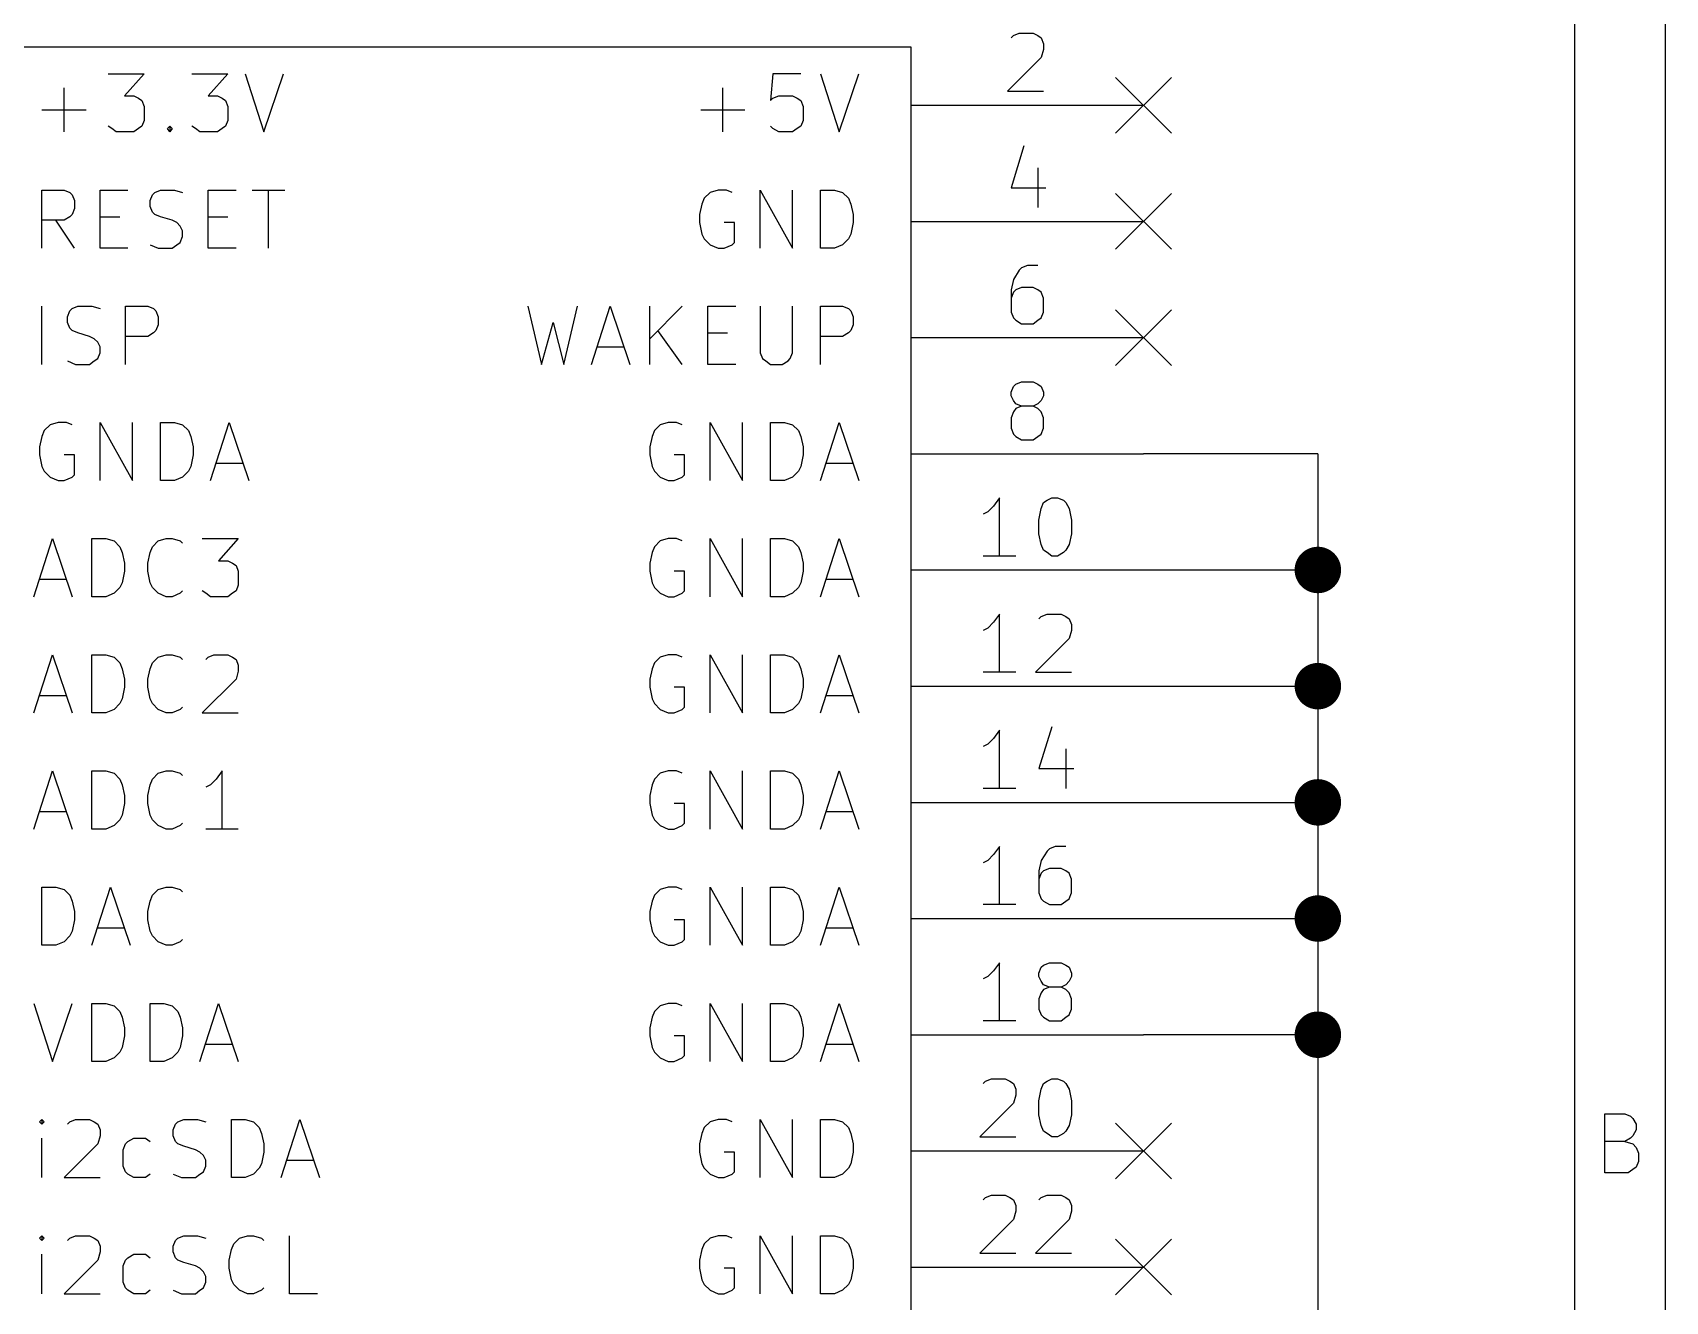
# Model space of a CAD drawing. Extents: x 10 to 287, y -200 to -10.
# Drawn here: x 251.31 to 287, y -88.38 to -60.64 of the extents above; entities that cross this region are included whole.
import ezdxf

# ---------------------------------------------------------------- set-up
doc = ezdxf.new("R2010")
doc.units = 0
doc.header["$MEASUREMENT"] = 0

msp = doc.modelspace()

# ---------------------------------------------------------------- linework, layer by layer
at = {"layer": 'Blue 2'}
for p, q in [((274.98, -61.6204), (276.2, -62.8396)), ((276.2, -61.6204), (274.98, -62.8396)), ((274.98, -64.1604), (276.2, -65.3796)), ((276.2, -64.1604), (274.98, -65.3796)), ((274.98, -66.7004), (276.2, -67.9196)), ((276.2, -66.7004), (274.98, -67.9196)), ((274.98, -84.4804), (276.2, -85.6996)), ((276.2, -84.4804), (274.98, -85.6996)), ((274.98, -87.0204), (276.2, -88.2396)), ((276.2, -87.0204), (274.98, -88.2396))]:
    msp.add_line(p, q, dxfattribs=at)
at = {"layer": 'Cyan 2'}
for p, q in [((252.959, -61.5442), (253.746, -61.5442)), ((253.746, -61.5442), (253.314, -62.0268)), ((254.787, -61.5442), (255.575, -61.5442)), ((255.575, -61.5442), (255.143, -62.0268)), ((255.956, -61.5442), (256.362, -62.8142)), ((256.362, -62.8142), (256.794, -61.5442)), ((267.487, -61.5442), (267.437, -62.1284)), ((268.097, -61.5442), (267.487, -61.5442)), ((268.529, -61.5442), (268.935, -62.8142)), ((268.935, -62.8142), (269.367, -61.5442)), ((251.993, -62.8142), (251.993, -61.849)), ((253.314, -62.0268), (253.517, -62.0268)), ((253.517, -62.0268), (253.619, -62.0776)), ((253.619, -62.0776), (253.695, -62.1284)), ((255.143, -62.0268), (255.346, -62.0268)), ((255.346, -62.0268), (255.448, -62.0776)), ((255.448, -62.0776), (255.524, -62.1284)), ((266.395, -62.8142), (266.395, -61.849)), ((267.437, -62.1284), (267.487, -62.0776)), ((267.487, -62.0776), (267.614, -62.0268)), ((267.614, -62.0268), (267.919, -62.0268)), ((267.919, -62.0268), (268.021, -62.0776)), ((268.021, -62.0776), (268.097, -62.1284)), ((251.511, -62.3316), (252.476, -62.3316)), ((253.695, -62.1284), (253.746, -62.2554)), ((253.746, -62.2554), (253.746, -62.5602)), ((255.524, -62.1284), (255.575, -62.2554)), ((255.575, -62.2554), (255.575, -62.5602)), ((265.913, -62.3316), (266.878, -62.3316)), ((268.097, -62.1284), (268.148, -62.2554)), ((268.148, -62.2554), (268.148, -62.5602)), ((253.035, -62.738), (252.959, -62.6872)), ((253.136, -62.8142), (253.035, -62.738)), ((253.619, -62.738), (253.517, -62.8142)), ((253.695, -62.6872), (253.619, -62.738)), ((253.746, -62.5602), (253.695, -62.6872)), ((254.254, -62.738), (254.305, -62.6872)), ((254.305, -62.8142), (254.254, -62.738)), ((254.305, -62.6872), (254.356, -62.738)), ((254.305, -62.6872), (254.305, -62.8142)), ((254.356, -62.738), (254.305, -62.8142)), ((254.864, -62.738), (254.787, -62.6872)), ((254.965, -62.8142), (254.864, -62.738)), ((255.448, -62.738), (255.346, -62.8142)), ((255.524, -62.6872), (255.448, -62.738)), ((255.575, -62.5602), (255.524, -62.6872)), ((267.487, -62.738), (267.437, -62.6872)), ((267.614, -62.8142), (267.487, -62.738)), ((268.021, -62.738), (267.919, -62.8142)), ((268.097, -62.6872), (268.021, -62.738)), ((268.148, -62.5602), (268.097, -62.6872)), ((253.517, -62.8142), (253.136, -62.8142)), ((255.346, -62.8142), (254.965, -62.8142)), ((267.919, -62.8142), (267.614, -62.8142)), ((251.511, -65.3542), (251.511, -64.0842)), ((251.511, -64.0842), (251.993, -64.0842)), ((251.993, -64.0842), (252.12, -64.135)), ((252.12, -64.135), (252.171, -64.1858)), ((252.171, -64.1858), (252.222, -64.3128)), ((252.781, -65.3542), (252.781, -64.0842)), ((252.781, -64.0842), (253.39, -64.0842)), ((253.873, -64.3128), (253.924, -64.1858)), ((253.924, -64.1858), (253.975, -64.135)), ((253.975, -64.135), (254.102, -64.0842)), ((254.102, -64.0842), (254.406, -64.0842)), ((254.406, -64.0842), (254.584, -64.135)), ((255.143, -65.3542), (255.143, -64.0842)), ((255.143, -64.0842), (255.753, -64.0842)), ((256.108, -64.0842), (256.819, -64.0842)), ((256.464, -65.3542), (256.464, -64.0842)), ((266.116, -64.135), (265.989, -64.262)), ((266.294, -64.0842), (266.116, -64.135)), ((266.471, -64.0842), (266.294, -64.0842)), ((266.598, -64.135), (266.471, -64.0842)), ((267.208, -65.3542), (267.208, -64.0842)), ((267.208, -64.0842), (267.919, -65.3542)), ((267.919, -65.3542), (267.919, -64.0842)), ((268.529, -65.3542), (268.529, -64.0842)), ((268.529, -64.0842), (268.834, -64.0842)), ((268.834, -64.0842), (269.011, -64.135)), ((269.011, -64.135), (269.138, -64.262)), ((252.222, -64.4906), (252.171, -64.6176)), ((252.222, -64.3128), (252.222, -64.4906)), ((253.873, -64.4398), (253.873, -64.3128)), ((253.924, -64.5668), (253.873, -64.4398)), ((253.975, -64.6176), (253.924, -64.5668)), ((265.938, -64.389), (265.887, -64.6176)), ((265.989, -64.262), (265.938, -64.389)), ((269.138, -64.262), (269.189, -64.389)), ((269.189, -64.389), (269.24, -64.6176)), ((251.993, -64.7446), (251.511, -64.7446)), ((252.222, -65.3542), (251.816, -64.7446)), ((252.12, -64.6684), (251.993, -64.7446)), ((252.171, -64.6176), (252.12, -64.6684)), ((252.781, -64.6684), (253.213, -64.6684)), ((254.102, -64.6684), (253.975, -64.6176)), ((254.356, -64.7446), (254.102, -64.6684)), ((254.457, -64.7954), (254.356, -64.7446)), ((254.533, -64.8716), (254.457, -64.7954)), ((254.584, -64.9732), (254.533, -64.8716)), ((255.143, -64.6684), (255.575, -64.6684)), ((265.887, -64.6176), (265.887, -64.7954)), ((265.887, -64.7954), (265.938, -65.0494)), ((266.649, -64.7954), (266.421, -64.7954)), ((266.649, -65.2272), (266.649, -64.7954)), ((269.24, -64.7954), (269.189, -65.0494)), ((269.24, -64.6176), (269.24, -64.7954)), ((253.873, -65.278), (254.051, -65.3542)), ((254.356, -65.3542), (254.457, -65.278)), ((254.457, -65.278), (254.533, -65.2272)), ((254.533, -65.2272), (254.584, -65.1002)), ((254.584, -65.1002), (254.584, -64.9732)), ((265.938, -65.0494), (265.989, -65.151)), ((265.989, -65.151), (266.116, -65.278)), ((266.116, -65.278), (266.294, -65.3542)), ((266.421, -65.3542), (266.598, -65.278)), ((266.598, -65.278), (266.649, -65.2272)), ((269.011, -65.278), (268.834, -65.3542)), ((269.138, -65.151), (269.011, -65.278)), ((269.189, -65.0494), (269.138, -65.151)), ((253.39, -65.3542), (252.781, -65.3542)), ((254.051, -65.3542), (254.356, -65.3542)), ((255.753, -65.3542), (255.143, -65.3542)), ((266.294, -65.3542), (266.421, -65.3542)), ((268.834, -65.3542), (268.529, -65.3542)), ((251.511, -67.8942), (251.511, -66.6242)), ((252.07, -66.8528), (252.12, -66.7258)), ((252.12, -66.7258), (252.171, -66.675)), ((252.171, -66.675), (252.298, -66.6242)), ((252.298, -66.6242), (252.603, -66.6242)), ((252.603, -66.6242), (252.781, -66.675)), ((253.34, -67.8942), (253.34, -66.6242)), ((253.34, -66.6242), (253.822, -66.6242)), ((253.822, -66.6242), (253.949, -66.675)), ((253.949, -66.675), (254, -66.7258)), ((254, -66.7258), (254.051, -66.8528)), ((262.128, -66.6242), (262.433, -67.8942)), ((262.915, -67.8942), (263.22, -66.6242)), ((263.525, -67.8942), (263.931, -66.6242)), ((263.931, -66.6242), (264.363, -67.8942)), ((264.795, -67.8942), (264.795, -66.6242)), ((265.506, -66.6242), (264.795, -67.3354)), ((266.065, -67.8942), (266.065, -66.6242)), ((266.065, -66.6242), (266.675, -66.6242)), ((267.208, -66.6242), (267.208, -67.6402)), ((267.919, -67.6402), (267.919, -66.6242)), ((268.529, -67.8942), (268.529, -66.6242)), ((268.529, -66.6242), (269.011, -66.6242)), ((269.011, -66.6242), (269.138, -66.675)), ((269.138, -66.675), (269.189, -66.7258)), ((269.189, -66.7258), (269.24, -66.8528)), ((252.07, -66.9798), (252.07, -66.8528)), ((252.12, -67.1068), (252.07, -66.9798)), ((254.051, -67.0306), (254, -67.1576)), ((254.051, -66.8528), (254.051, -67.0306)), ((262.433, -67.8942), (262.687, -66.9798)), ((262.687, -66.9798), (262.915, -67.8942)), ((269.24, -67.0306), (269.189, -67.1576)), ((269.24, -66.8528), (269.24, -67.0306)), ((252.171, -67.1576), (252.12, -67.1068)), ((252.298, -67.2084), (252.171, -67.1576)), ((252.552, -67.2846), (252.298, -67.2084)), ((252.654, -67.3354), (252.552, -67.2846)), ((252.73, -67.4116), (252.654, -67.3354)), ((252.781, -67.5132), (252.73, -67.4116)), ((253.822, -67.2846), (253.34, -67.2846)), ((253.949, -67.2084), (253.822, -67.2846)), ((254, -67.1576), (253.949, -67.2084)), ((265.506, -67.8942), (264.973, -67.1576)), ((266.065, -67.2084), (266.497, -67.2084)), ((269.011, -67.2846), (268.529, -67.2846)), ((269.138, -67.2084), (269.011, -67.2846)), ((269.189, -67.1576), (269.138, -67.2084)), ((252.654, -67.818), (252.73, -67.7672)), ((252.73, -67.7672), (252.781, -67.6402)), ((252.781, -67.6402), (252.781, -67.5132)), ((263.652, -67.5132), (264.236, -67.5132)), ((267.208, -67.6402), (267.259, -67.7672)), ((267.259, -67.7672), (267.335, -67.818)), ((267.818, -67.818), (267.868, -67.7672)), ((267.868, -67.7672), (267.919, -67.6402)), ((252.07, -67.818), (252.247, -67.8942)), ((252.247, -67.8942), (252.552, -67.8942)), ((252.552, -67.8942), (252.654, -67.818)), ((266.675, -67.8942), (266.065, -67.8942)), ((267.335, -67.818), (267.437, -67.8942)), ((267.437, -67.8942), (267.691, -67.8942)), ((267.691, -67.8942), (267.818, -67.818)), ((251.689, -69.215), (251.562, -69.342)), ((251.866, -69.1642), (251.689, -69.215)), ((252.044, -69.1642), (251.866, -69.1642)), ((252.171, -69.215), (252.044, -69.1642)), ((252.781, -70.4342), (252.781, -69.1642)), ((252.781, -69.1642), (253.492, -70.4342)), ((253.492, -70.4342), (253.492, -69.1642)), ((254.102, -70.4342), (254.102, -69.1642)), ((254.102, -69.1642), (254.406, -69.1642)), ((254.406, -69.1642), (254.584, -69.215)), ((254.584, -69.215), (254.711, -69.342)), ((255.194, -70.4342), (255.6, -69.1642)), ((255.6, -69.1642), (256.032, -70.4342)), ((265.024, -69.215), (264.897, -69.342)), ((265.201, -69.1642), (265.024, -69.215)), ((265.379, -69.1642), (265.201, -69.1642)), ((265.506, -69.215), (265.379, -69.1642)), ((266.116, -70.4342), (266.116, -69.1642)), ((266.116, -69.1642), (266.827, -70.4342)), ((266.827, -70.4342), (266.827, -69.1642)), ((267.437, -70.4342), (267.437, -69.1642)), ((267.437, -69.1642), (267.741, -69.1642)), ((267.741, -69.1642), (267.919, -69.215)), ((267.919, -69.215), (268.046, -69.342)), ((268.529, -70.4342), (268.935, -69.1642)), ((268.935, -69.1642), (269.367, -70.4342)), ((251.511, -69.469), (251.46, -69.6976)), ((251.562, -69.342), (251.511, -69.469)), ((254.711, -69.342), (254.762, -69.469)), ((254.762, -69.469), (254.813, -69.6976)), ((264.846, -69.469), (264.795, -69.6976)), ((264.897, -69.342), (264.846, -69.469)), ((268.046, -69.342), (268.097, -69.469)), ((268.097, -69.469), (268.148, -69.6976)), ((251.46, -69.6976), (251.46, -69.8754)), ((251.46, -69.8754), (251.511, -70.1294)), ((252.222, -69.8754), (251.993, -69.8754)), ((252.222, -70.3072), (252.222, -69.8754)), ((254.813, -69.8754), (254.762, -70.1294)), ((254.813, -69.6976), (254.813, -69.8754)), ((264.795, -69.6976), (264.795, -69.8754)), ((264.795, -69.8754), (264.846, -70.1294)), ((265.557, -69.8754), (265.328, -69.8754)), ((265.557, -70.3072), (265.557, -69.8754)), ((268.148, -69.8754), (268.097, -70.1294)), ((268.148, -69.6976), (268.148, -69.8754)), ((251.511, -70.1294), (251.562, -70.231)), ((251.562, -70.231), (251.689, -70.358)), ((254.711, -70.231), (254.584, -70.358)), ((254.762, -70.1294), (254.711, -70.231)), ((255.321, -70.0532), (255.905, -70.0532)), ((264.846, -70.1294), (264.897, -70.231)), ((264.897, -70.231), (265.024, -70.358)), ((268.046, -70.231), (267.919, -70.358)), ((268.097, -70.1294), (268.046, -70.231)), ((268.656, -70.0532), (269.24, -70.0532)), ((251.689, -70.358), (251.866, -70.4342)), ((251.866, -70.4342), (251.993, -70.4342)), ((251.993, -70.4342), (252.171, -70.358)), ((252.171, -70.358), (252.222, -70.3072)), ((254.406, -70.4342), (254.102, -70.4342)), ((254.584, -70.358), (254.406, -70.4342)), ((265.024, -70.358), (265.201, -70.4342)), ((265.201, -70.4342), (265.328, -70.4342)), ((265.328, -70.4342), (265.506, -70.358)), ((265.506, -70.358), (265.557, -70.3072)), ((267.741, -70.4342), (267.437, -70.4342)), ((267.919, -70.358), (267.741, -70.4342)), ((251.333, -72.9742), (251.739, -71.7042)), ((251.739, -71.7042), (252.171, -72.9742)), ((252.603, -72.9742), (252.603, -71.7042)), ((252.603, -71.7042), (252.908, -71.7042)), ((252.908, -71.7042), (253.086, -71.755)), ((254.051, -71.755), (254.229, -71.7042)), ((254.229, -71.7042), (254.356, -71.7042)), ((254.356, -71.7042), (254.533, -71.755)), ((255.016, -71.7042), (255.803, -71.7042)), ((255.803, -71.7042), (255.372, -72.1868)), ((265.201, -71.7042), (265.024, -71.755)), ((265.379, -71.7042), (265.201, -71.7042)), ((265.506, -71.755), (265.379, -71.7042)), ((266.116, -72.9742), (266.116, -71.7042)), ((266.116, -71.7042), (266.827, -72.9742)), ((266.827, -72.9742), (266.827, -71.7042)), ((267.437, -72.9742), (267.437, -71.7042)), ((267.437, -71.7042), (267.741, -71.7042)), ((267.741, -71.7042), (267.919, -71.755)), ((268.529, -72.9742), (268.935, -71.7042)), ((268.935, -71.7042), (269.367, -72.9742)), ((253.086, -71.755), (253.213, -71.882)), ((253.213, -71.882), (253.263, -72.009)), ((253.263, -72.009), (253.314, -72.2376)), ((253.822, -72.2376), (253.873, -72.009)), ((253.873, -72.009), (253.924, -71.882)), ((253.924, -71.882), (254.051, -71.755)), ((254.533, -71.755), (254.584, -71.8058)), ((264.846, -72.009), (264.795, -72.2376)), ((264.897, -71.882), (264.846, -72.009)), ((265.024, -71.755), (264.897, -71.882)), ((267.919, -71.755), (268.046, -71.882)), ((268.046, -71.882), (268.097, -72.009)), ((268.097, -72.009), (268.148, -72.2376)), ((253.314, -72.4154), (253.263, -72.6694)), ((253.314, -72.2376), (253.314, -72.4154)), ((253.822, -72.4154), (253.822, -72.2376)), ((253.873, -72.6694), (253.822, -72.4154)), ((255.372, -72.1868), (255.575, -72.1868)), ((255.575, -72.1868), (255.676, -72.2376)), ((255.676, -72.2376), (255.753, -72.2884)), ((255.753, -72.2884), (255.803, -72.4154)), ((255.803, -72.4154), (255.803, -72.7202)), ((264.795, -72.2376), (264.795, -72.4154)), ((264.795, -72.4154), (264.846, -72.6694)), ((265.557, -72.4154), (265.328, -72.4154)), ((265.557, -72.8472), (265.557, -72.4154)), ((268.148, -72.4154), (268.097, -72.6694)), ((268.148, -72.2376), (268.148, -72.4154)), ((251.46, -72.5932), (252.044, -72.5932)), ((253.213, -72.771), (253.086, -72.898)), ((253.263, -72.6694), (253.213, -72.771)), ((253.924, -72.771), (253.873, -72.6694)), ((254.051, -72.898), (253.924, -72.771)), ((255.803, -72.7202), (255.753, -72.8472)), ((264.846, -72.6694), (264.897, -72.771)), ((264.897, -72.771), (265.024, -72.898)), ((268.046, -72.771), (267.919, -72.898)), ((268.097, -72.6694), (268.046, -72.771)), ((268.656, -72.5932), (269.24, -72.5932)), ((252.908, -72.9742), (252.603, -72.9742)), ((253.086, -72.898), (252.908, -72.9742)), ((254.229, -72.9742), (254.051, -72.898)), ((254.356, -72.9742), (254.229, -72.9742)), ((254.533, -72.898), (254.356, -72.9742)), ((254.584, -72.8472), (254.533, -72.898)), ((255.092, -72.898), (255.016, -72.8472)), ((255.194, -72.9742), (255.092, -72.898)), ((255.575, -72.9742), (255.194, -72.9742)), ((255.676, -72.898), (255.575, -72.9742)), ((255.753, -72.8472), (255.676, -72.898)), ((265.024, -72.898), (265.201, -72.9742)), ((265.201, -72.9742), (265.328, -72.9742)), ((265.328, -72.9742), (265.506, -72.898)), ((265.506, -72.898), (265.557, -72.8472)), ((267.741, -72.9742), (267.437, -72.9742)), ((267.919, -72.898), (267.741, -72.9742)), ((251.333, -75.5142), (251.739, -74.2442)), ((251.739, -74.2442), (252.171, -75.5142)), ((252.603, -75.5142), (252.603, -74.2442)), ((252.603, -74.2442), (252.908, -74.2442)), ((252.908, -74.2442), (253.086, -74.295)), ((253.086, -74.295), (253.213, -74.422)), ((253.213, -74.422), (253.263, -74.549)), ((253.263, -74.549), (253.314, -74.7776)), ((253.822, -74.7776), (253.873, -74.549)), ((253.873, -74.549), (253.924, -74.422)), ((253.924, -74.422), (254.051, -74.295)), ((254.051, -74.295), (254.229, -74.2442)), ((254.229, -74.2442), (254.356, -74.2442)), ((254.356, -74.2442), (254.533, -74.295)), ((254.533, -74.295), (254.584, -74.3458)), ((255.092, -74.3458), (255.143, -74.295)), ((255.143, -74.295), (255.27, -74.2442)), ((255.27, -74.2442), (255.575, -74.2442)), ((255.575, -74.2442), (255.676, -74.295)), ((255.676, -74.295), (255.753, -74.3458)), ((255.753, -74.3458), (255.803, -74.4728)), ((255.803, -74.4728), (255.803, -74.5998)), ((264.846, -74.549), (264.795, -74.7776)), ((264.897, -74.422), (264.846, -74.549)), ((265.024, -74.295), (264.897, -74.422)), ((265.201, -74.2442), (265.024, -74.295)), ((265.379, -74.2442), (265.201, -74.2442)), ((265.506, -74.295), (265.379, -74.2442)), ((266.116, -75.5142), (266.116, -74.2442)), ((266.116, -74.2442), (266.827, -75.5142)), ((266.827, -75.5142), (266.827, -74.2442)), ((267.437, -75.5142), (267.437, -74.2442)), ((267.437, -74.2442), (267.741, -74.2442)), ((267.741, -74.2442), (267.919, -74.295)), ((267.919, -74.295), (268.046, -74.422)), ((268.046, -74.422), (268.097, -74.549)), ((268.097, -74.549), (268.148, -74.7776)), ((268.529, -75.5142), (268.935, -74.2442)), ((268.935, -74.2442), (269.367, -75.5142)), ((253.314, -74.7776), (253.314, -74.9554)), ((253.822, -74.9554), (253.822, -74.7776)), ((255.753, -74.7776), (255.016, -75.5142)), ((255.803, -74.5998), (255.753, -74.7776)), ((264.795, -74.7776), (264.795, -74.9554)), ((268.148, -74.7776), (268.148, -74.9554)), ((251.46, -75.1332), (252.044, -75.1332)), ((253.263, -75.2094), (253.213, -75.311)), ((253.314, -74.9554), (253.263, -75.2094)), ((253.873, -75.2094), (253.822, -74.9554)), ((253.924, -75.311), (253.873, -75.2094)), ((264.795, -74.9554), (264.846, -75.2094)), ((264.846, -75.2094), (264.897, -75.311)), ((265.557, -74.9554), (265.328, -74.9554)), ((265.557, -75.3872), (265.557, -74.9554)), ((268.097, -75.2094), (268.046, -75.311)), ((268.148, -74.9554), (268.097, -75.2094)), ((268.656, -75.1332), (269.24, -75.1332)), ((252.908, -75.5142), (252.603, -75.5142)), ((253.086, -75.438), (252.908, -75.5142)), ((253.213, -75.311), (253.086, -75.438)), ((254.051, -75.438), (253.924, -75.311)), ((254.229, -75.5142), (254.051, -75.438)), ((254.356, -75.5142), (254.229, -75.5142)), ((254.533, -75.438), (254.356, -75.5142)), ((254.584, -75.3872), (254.533, -75.438)), ((255.016, -75.5142), (255.803, -75.5142)), ((264.897, -75.311), (265.024, -75.438)), ((265.024, -75.438), (265.201, -75.5142)), ((265.201, -75.5142), (265.328, -75.5142)), ((265.328, -75.5142), (265.506, -75.438)), ((265.506, -75.438), (265.557, -75.3872)), ((267.741, -75.5142), (267.437, -75.5142)), ((267.919, -75.438), (267.741, -75.5142)), ((268.046, -75.311), (267.919, -75.438)), ((251.333, -78.0542), (251.739, -76.7842)), ((251.739, -76.7842), (252.171, -78.0542)), ((252.603, -78.0542), (252.603, -76.7842)), ((252.603, -76.7842), (252.908, -76.7842)), ((252.908, -76.7842), (253.086, -76.835)), ((253.086, -76.835), (253.213, -76.962)), ((253.213, -76.962), (253.263, -77.089)), ((253.873, -77.089), (253.924, -76.962)), ((253.924, -76.962), (254.051, -76.835)), ((254.051, -76.835), (254.229, -76.7842)), ((254.229, -76.7842), (254.356, -76.7842)), ((254.356, -76.7842), (254.533, -76.835)), ((254.533, -76.835), (254.584, -76.8858)), ((255.321, -76.962), (255.194, -77.089)), ((255.448, -76.7842), (255.321, -76.962)), ((255.448, -78.0542), (255.448, -76.7842)), ((264.897, -76.962), (264.846, -77.089)), ((265.024, -76.835), (264.897, -76.962)), ((265.201, -76.7842), (265.024, -76.835)), ((265.379, -76.7842), (265.201, -76.7842)), ((265.506, -76.835), (265.379, -76.7842)), ((266.116, -78.0542), (266.116, -76.7842)), ((266.116, -76.7842), (266.827, -78.0542)), ((266.827, -78.0542), (266.827, -76.7842)), ((267.437, -78.0542), (267.437, -76.7842)), ((267.437, -76.7842), (267.741, -76.7842)), ((267.741, -76.7842), (267.919, -76.835)), ((267.919, -76.835), (268.046, -76.962)), ((268.046, -76.962), (268.097, -77.089)), ((268.529, -78.0542), (268.935, -76.7842)), ((268.935, -76.7842), (269.367, -78.0542)), ((253.263, -77.089), (253.314, -77.3176)), ((253.314, -77.3176), (253.314, -77.4954)), ((253.822, -77.3176), (253.873, -77.089)), ((253.822, -77.4954), (253.822, -77.3176)), ((255.194, -77.089), (255.092, -77.1398)), ((264.846, -77.089), (264.795, -77.3176)), ((264.795, -77.3176), (264.795, -77.4954)), ((268.097, -77.089), (268.148, -77.3176)), ((268.148, -77.3176), (268.148, -77.4954)), ((251.46, -77.6732), (252.044, -77.6732)), ((253.263, -77.7494), (253.213, -77.851)), ((253.314, -77.4954), (253.263, -77.7494)), ((253.873, -77.7494), (253.822, -77.4954)), ((253.924, -77.851), (253.873, -77.7494)), ((264.795, -77.4954), (264.846, -77.7494)), ((264.846, -77.7494), (264.897, -77.851)), ((265.557, -77.4954), (265.328, -77.4954)), ((265.557, -77.9272), (265.557, -77.4954)), ((268.097, -77.7494), (268.046, -77.851)), ((268.148, -77.4954), (268.097, -77.7494)), ((268.656, -77.6732), (269.24, -77.6732)), ((252.908, -78.0542), (252.603, -78.0542)), ((253.086, -77.978), (252.908, -78.0542)), ((253.213, -77.851), (253.086, -77.978)), ((254.051, -77.978), (253.924, -77.851)), ((254.229, -78.0542), (254.051, -77.978)), ((254.356, -78.0542), (254.229, -78.0542)), ((254.533, -77.978), (254.356, -78.0542)), ((254.584, -77.9272), (254.533, -77.978)), ((255.803, -78.0542), (255.092, -78.0542)), ((264.897, -77.851), (265.024, -77.978)), ((265.024, -77.978), (265.201, -78.0542)), ((265.201, -78.0542), (265.328, -78.0542)), ((265.328, -78.0542), (265.506, -77.978)), ((265.506, -77.978), (265.557, -77.9272)), ((267.741, -78.0542), (267.437, -78.0542)), ((267.919, -77.978), (267.741, -78.0542)), ((268.046, -77.851), (267.919, -77.978)), ((251.511, -80.5942), (251.511, -79.3242)), ((251.511, -79.3242), (251.816, -79.3242)), ((251.816, -79.3242), (251.993, -79.375)), ((251.993, -79.375), (252.12, -79.502)), ((252.12, -79.502), (252.171, -79.629)), ((252.603, -80.5942), (253.009, -79.3242)), ((253.009, -79.3242), (253.441, -80.5942)), ((253.873, -79.629), (253.924, -79.502)), ((253.924, -79.502), (254.051, -79.375)), ((254.051, -79.375), (254.229, -79.3242)), ((254.229, -79.3242), (254.356, -79.3242)), ((254.356, -79.3242), (254.533, -79.375)), ((254.533, -79.375), (254.584, -79.4258)), ((264.897, -79.502), (264.846, -79.629)), ((265.024, -79.375), (264.897, -79.502)), ((265.201, -79.3242), (265.024, -79.375)), ((265.379, -79.3242), (265.201, -79.3242)), ((265.506, -79.375), (265.379, -79.3242)), ((266.116, -80.5942), (266.116, -79.3242)), ((266.116, -79.3242), (266.827, -80.5942)), ((266.827, -80.5942), (266.827, -79.3242)), ((267.437, -80.5942), (267.437, -79.3242)), ((267.437, -79.3242), (267.741, -79.3242)), ((267.741, -79.3242), (267.919, -79.375)), ((267.919, -79.375), (268.046, -79.502)), ((268.046, -79.502), (268.097, -79.629)), ((268.529, -80.5942), (268.935, -79.3242)), ((268.935, -79.3242), (269.367, -80.5942)), ((252.171, -79.629), (252.222, -79.8576)), ((252.222, -79.8576), (252.222, -80.0354)), ((253.822, -79.8576), (253.873, -79.629)), ((253.822, -80.0354), (253.822, -79.8576)), ((264.846, -79.629), (264.795, -79.8576)), ((264.795, -79.8576), (264.795, -80.0354)), ((268.097, -79.629), (268.148, -79.8576)), ((268.148, -79.8576), (268.148, -80.0354)), ((252.171, -80.2894), (252.12, -80.391)), ((252.222, -80.0354), (252.171, -80.2894)), ((252.73, -80.2132), (253.314, -80.2132)), ((253.873, -80.2894), (253.822, -80.0354)), ((253.924, -80.391), (253.873, -80.2894)), ((264.795, -80.0354), (264.846, -80.2894)), ((264.846, -80.2894), (264.897, -80.391)), ((265.557, -80.0354), (265.328, -80.0354)), ((265.557, -80.4672), (265.557, -80.0354)), ((268.097, -80.2894), (268.046, -80.391)), ((268.148, -80.0354), (268.097, -80.2894)), ((268.656, -80.2132), (269.24, -80.2132)), ((251.816, -80.5942), (251.511, -80.5942)), ((251.993, -80.518), (251.816, -80.5942)), ((252.12, -80.391), (251.993, -80.518)), ((254.051, -80.518), (253.924, -80.391)), ((254.229, -80.5942), (254.051, -80.518)), ((254.356, -80.5942), (254.229, -80.5942)), ((254.533, -80.518), (254.356, -80.5942)), ((254.584, -80.4672), (254.533, -80.518)), ((264.897, -80.391), (265.024, -80.518)), ((265.024, -80.518), (265.201, -80.5942)), ((265.201, -80.5942), (265.328, -80.5942)), ((265.328, -80.5942), (265.506, -80.518)), ((265.506, -80.518), (265.557, -80.4672)), ((267.741, -80.5942), (267.437, -80.5942)), ((267.919, -80.518), (267.741, -80.5942)), ((268.046, -80.391), (267.919, -80.518)), ((251.333, -81.8642), (251.739, -83.1342)), ((251.739, -83.1342), (252.171, -81.8642)), ((252.603, -83.1342), (252.603, -81.8642)), ((252.603, -81.8642), (252.908, -81.8642)), ((252.908, -81.8642), (253.086, -81.915)), ((253.086, -81.915), (253.213, -82.042)), ((253.213, -82.042), (253.263, -82.169)), ((253.873, -83.1342), (253.873, -81.8642)), ((253.873, -81.8642), (254.178, -81.8642)), ((254.178, -81.8642), (254.356, -81.915)), ((254.356, -81.915), (254.483, -82.042)), ((254.483, -82.042), (254.533, -82.169)), ((254.965, -83.1342), (255.372, -81.8642)), ((255.372, -81.8642), (255.803, -83.1342)), ((264.897, -82.042), (264.846, -82.169)), ((265.024, -81.915), (264.897, -82.042)), ((265.201, -81.8642), (265.024, -81.915)), ((265.379, -81.8642), (265.201, -81.8642)), ((265.506, -81.915), (265.379, -81.8642)), ((266.116, -83.1342), (266.116, -81.8642)), ((266.116, -81.8642), (266.827, -83.1342)), ((266.827, -83.1342), (266.827, -81.8642)), ((267.437, -83.1342), (267.437, -81.8642)), ((267.437, -81.8642), (267.741, -81.8642)), ((267.741, -81.8642), (267.919, -81.915)), ((267.919, -81.915), (268.046, -82.042)), ((268.046, -82.042), (268.097, -82.169)), ((268.529, -83.1342), (268.935, -81.8642)), ((268.935, -81.8642), (269.367, -83.1342)), ((253.263, -82.169), (253.314, -82.3976)), ((253.314, -82.3976), (253.314, -82.5754)), ((254.533, -82.169), (254.584, -82.3976)), ((254.584, -82.3976), (254.584, -82.5754)), ((264.846, -82.169), (264.795, -82.3976)), ((264.795, -82.3976), (264.795, -82.5754)), ((268.097, -82.169), (268.148, -82.3976)), ((268.148, -82.3976), (268.148, -82.5754)), ((253.314, -82.5754), (253.263, -82.8294)), ((254.584, -82.5754), (254.533, -82.8294)), ((255.092, -82.7532), (255.676, -82.7532)), ((264.795, -82.5754), (264.846, -82.8294)), ((265.557, -82.5754), (265.328, -82.5754)), ((265.557, -83.0072), (265.557, -82.5754)), ((268.148, -82.5754), (268.097, -82.8294)), ((268.656, -82.7532), (269.24, -82.7532)), ((252.908, -83.1342), (252.603, -83.1342)), ((253.086, -83.058), (252.908, -83.1342)), ((253.213, -82.931), (253.086, -83.058)), ((253.263, -82.8294), (253.213, -82.931)), ((254.178, -83.1342), (253.873, -83.1342)), ((254.356, -83.058), (254.178, -83.1342)), ((254.483, -82.931), (254.356, -83.058)), ((254.533, -82.8294), (254.483, -82.931)), ((264.846, -82.8294), (264.897, -82.931)), ((264.897, -82.931), (265.024, -83.058)), ((265.024, -83.058), (265.201, -83.1342)), ((265.201, -83.1342), (265.328, -83.1342)), ((265.328, -83.1342), (265.506, -83.058)), ((265.506, -83.058), (265.557, -83.0072)), ((267.741, -83.1342), (267.437, -83.1342)), ((267.919, -83.058), (267.741, -83.1342)), ((268.046, -82.931), (267.919, -83.058)), ((268.097, -82.8294), (268.046, -82.931)), ((251.511, -84.4042), (251.46, -84.455)), ((251.46, -84.455), (251.511, -84.5058)), ((251.562, -84.455), (251.511, -84.4042)), ((251.511, -84.4042), (251.511, -84.5058)), ((251.511, -84.5058), (251.562, -84.455)), ((252.07, -84.5058), (252.12, -84.455)), ((252.12, -84.455), (252.247, -84.4042)), ((252.247, -84.4042), (252.552, -84.4042)), ((252.552, -84.4042), (252.654, -84.455)), ((252.654, -84.455), (252.73, -84.5058)), ((252.73, -84.5058), (252.781, -84.6328)), ((254.381, -84.6328), (254.432, -84.5058)), ((254.432, -84.5058), (254.483, -84.455)), ((254.483, -84.455), (254.61, -84.4042)), ((254.61, -84.4042), (254.914, -84.4042)), ((254.914, -84.4042), (255.092, -84.455)), ((255.651, -85.6742), (255.651, -84.4042)), ((255.651, -84.4042), (255.956, -84.4042)), ((255.956, -84.4042), (256.134, -84.455)), ((256.134, -84.455), (256.261, -84.582)), ((256.743, -85.6742), (257.15, -84.4042)), ((257.15, -84.4042), (257.581, -85.6742)), ((266.116, -84.455), (265.989, -84.582)), ((266.294, -84.4042), (266.116, -84.455)), ((266.471, -84.4042), (266.294, -84.4042)), ((266.598, -84.455), (266.471, -84.4042)), ((267.208, -85.6742), (267.208, -84.4042)), ((267.208, -84.4042), (267.919, -85.6742)), ((267.919, -85.6742), (267.919, -84.4042)), ((268.529, -85.6742), (268.529, -84.4042)), ((268.529, -84.4042), (268.834, -84.4042)), ((268.834, -84.4042), (269.011, -84.455)), ((269.011, -84.455), (269.138, -84.582)), ((251.511, -85.6742), (251.511, -84.8106)), ((252.781, -84.7598), (252.73, -84.9376)), ((252.781, -84.6328), (252.781, -84.7598)), ((253.34, -84.9376), (253.39, -84.8868)), ((253.39, -84.8868), (253.517, -84.8106)), ((253.517, -84.8106), (253.771, -84.8106)), ((253.771, -84.8106), (253.873, -84.8868)), ((254.381, -84.7598), (254.381, -84.6328)), ((254.432, -84.8868), (254.381, -84.7598)), ((254.483, -84.9376), (254.432, -84.8868)), ((256.261, -84.582), (256.311, -84.709)), ((256.311, -84.709), (256.362, -84.9376)), ((265.938, -84.709), (265.887, -84.9376)), ((265.989, -84.582), (265.938, -84.709)), ((269.138, -84.582), (269.189, -84.709)), ((269.189, -84.709), (269.24, -84.9376)), ((252.73, -84.9376), (251.993, -85.6742)), ((253.289, -85.0646), (253.34, -84.9376)), ((253.289, -85.4202), (253.289, -85.0646)), ((254.61, -84.9884), (254.483, -84.9376)), ((254.864, -85.0646), (254.61, -84.9884)), ((254.965, -85.1154), (254.864, -85.0646)), ((255.041, -85.1916), (254.965, -85.1154)), ((255.092, -85.2932), (255.041, -85.1916)), ((256.362, -85.1154), (256.311, -85.3694)), ((256.362, -84.9376), (256.362, -85.1154)), ((265.887, -84.9376), (265.887, -85.1154)), ((265.887, -85.1154), (265.938, -85.3694)), ((266.649, -85.1154), (266.421, -85.1154)), ((266.649, -85.5472), (266.649, -85.1154)), ((269.24, -85.1154), (269.189, -85.3694)), ((269.24, -84.9376), (269.24, -85.1154)), ((253.34, -85.5472), (253.289, -85.4202)), ((253.39, -85.598), (253.34, -85.5472)), ((253.517, -85.6742), (253.39, -85.598)), ((253.873, -85.598), (253.771, -85.6742)), ((254.381, -85.598), (254.559, -85.6742)), ((254.864, -85.6742), (254.965, -85.598)), ((254.965, -85.598), (255.041, -85.5472)), ((255.041, -85.5472), (255.092, -85.4202)), ((255.092, -85.4202), (255.092, -85.2932)), ((256.134, -85.598), (255.956, -85.6742)), ((256.261, -85.471), (256.134, -85.598)), ((256.311, -85.3694), (256.261, -85.471)), ((256.87, -85.2932), (257.454, -85.2932)), ((265.938, -85.3694), (265.989, -85.471)), ((265.989, -85.471), (266.116, -85.598)), ((266.116, -85.598), (266.294, -85.6742)), ((266.421, -85.6742), (266.598, -85.598)), ((266.598, -85.598), (266.649, -85.5472)), ((269.011, -85.598), (268.834, -85.6742)), ((269.138, -85.471), (269.011, -85.598)), ((269.189, -85.3694), (269.138, -85.471)), ((251.993, -85.6742), (252.781, -85.6742)), ((253.771, -85.6742), (253.517, -85.6742)), ((254.559, -85.6742), (254.864, -85.6742)), ((255.956, -85.6742), (255.651, -85.6742)), ((266.294, -85.6742), (266.421, -85.6742)), ((268.834, -85.6742), (268.529, -85.6742)), ((251.511, -86.9442), (251.46, -86.995)), ((251.46, -86.995), (251.511, -87.0458)), ((251.562, -86.995), (251.511, -86.9442)), ((251.511, -86.9442), (251.511, -87.0458)), ((251.511, -87.0458), (251.562, -86.995)), ((252.07, -87.0458), (252.12, -86.995)), ((252.12, -86.995), (252.247, -86.9442)), ((252.247, -86.9442), (252.552, -86.9442)), ((252.552, -86.9442), (252.654, -86.995)), ((252.654, -86.995), (252.73, -87.0458)), ((252.73, -87.0458), (252.781, -87.1728)), ((254.381, -87.1728), (254.432, -87.0458)), ((254.432, -87.0458), (254.483, -86.995)), ((254.483, -86.995), (254.61, -86.9442)), ((254.61, -86.9442), (254.914, -86.9442)), ((254.914, -86.9442), (255.092, -86.995)), ((255.702, -87.122), (255.829, -86.995)), ((255.829, -86.995), (256.007, -86.9442)), ((256.007, -86.9442), (256.134, -86.9442)), ((256.134, -86.9442), (256.311, -86.995)), ((256.311, -86.995), (256.362, -87.0458)), ((256.921, -88.2142), (256.921, -86.9442)), ((266.116, -86.995), (265.989, -87.122)), ((266.294, -86.9442), (266.116, -86.995)), ((266.471, -86.9442), (266.294, -86.9442)), ((266.598, -86.995), (266.471, -86.9442)), ((267.208, -88.2142), (267.208, -86.9442)), ((267.208, -86.9442), (267.919, -88.2142)), ((267.919, -88.2142), (267.919, -86.9442)), ((268.529, -88.2142), (268.529, -86.9442)), ((268.529, -86.9442), (268.834, -86.9442)), ((268.834, -86.9442), (269.011, -86.995)), ((269.011, -86.995), (269.138, -87.122)), ((251.511, -88.2142), (251.511, -87.3506)), ((252.781, -87.2998), (252.73, -87.4776)), ((252.781, -87.1728), (252.781, -87.2998)), ((253.34, -87.4776), (253.39, -87.4268)), ((253.39, -87.4268), (253.517, -87.3506)), ((253.517, -87.3506), (253.771, -87.3506)), ((253.771, -87.3506), (253.873, -87.4268)), ((254.381, -87.2998), (254.381, -87.1728)), ((254.432, -87.4268), (254.381, -87.2998)), ((254.483, -87.4776), (254.432, -87.4268)), ((255.6, -87.4776), (255.651, -87.249)), ((255.651, -87.249), (255.702, -87.122)), ((265.938, -87.249), (265.887, -87.4776)), ((265.989, -87.122), (265.938, -87.249)), ((269.138, -87.122), (269.189, -87.249)), ((269.189, -87.249), (269.24, -87.4776)), ((252.73, -87.4776), (251.993, -88.2142)), ((253.289, -87.6046), (253.34, -87.4776)), ((253.289, -87.9602), (253.289, -87.6046)), ((254.61, -87.5284), (254.483, -87.4776)), ((254.864, -87.6046), (254.61, -87.5284)), ((254.965, -87.6554), (254.864, -87.6046)), ((255.041, -87.7316), (254.965, -87.6554)), ((255.092, -87.8332), (255.041, -87.7316)), ((255.6, -87.6554), (255.6, -87.4776)), ((255.651, -87.9094), (255.6, -87.6554)), ((265.887, -87.4776), (265.887, -87.6554)), ((265.887, -87.6554), (265.938, -87.9094)), ((266.649, -87.6554), (266.421, -87.6554)), ((266.649, -88.0872), (266.649, -87.6554)), ((269.24, -87.6554), (269.189, -87.9094)), ((269.24, -87.4776), (269.24, -87.6554)), ((253.34, -88.0872), (253.289, -87.9602)), ((253.39, -88.138), (253.34, -88.0872)), ((253.517, -88.2142), (253.39, -88.138)), ((253.873, -88.138), (253.771, -88.2142)), ((254.381, -88.138), (254.559, -88.2142)), ((254.864, -88.2142), (254.965, -88.138)), ((254.965, -88.138), (255.041, -88.0872)), ((255.041, -88.0872), (255.092, -87.9602)), ((255.092, -87.9602), (255.092, -87.8332)), ((255.702, -88.011), (255.651, -87.9094)), ((255.829, -88.138), (255.702, -88.011)), ((256.007, -88.2142), (255.829, -88.138)), ((256.311, -88.138), (256.134, -88.2142)), ((256.362, -88.0872), (256.311, -88.138)), ((265.938, -87.9094), (265.989, -88.011)), ((265.989, -88.011), (266.116, -88.138)), ((266.116, -88.138), (266.294, -88.2142)), ((266.421, -88.2142), (266.598, -88.138)), ((266.598, -88.138), (266.649, -88.0872)), ((269.011, -88.138), (268.834, -88.2142)), ((269.138, -88.011), (269.011, -88.138)), ((269.189, -87.9094), (269.138, -88.011)), ((251.993, -88.2142), (252.781, -88.2142)), ((253.771, -88.2142), (253.517, -88.2142)), ((254.559, -88.2142), (254.864, -88.2142)), ((256.134, -88.2142), (256.007, -88.2142)), ((257.531, -88.2142), (256.921, -88.2142)), ((266.294, -88.2142), (266.421, -88.2142)), ((268.834, -88.2142), (268.529, -88.2142))]:
    msp.add_line(p, q, dxfattribs=at)
at = {"layer": 'Green 2'}
for p, q in [((279.4, -69.85), (275.59, -69.85)), ((279.4, -69.85), (279.4, -143.51)), ((275.59, -72.39), (279.4, -72.39)), ((275.59, -74.93), (279.4, -74.93)), ((275.59, -77.47), (279.4, -77.47)), ((275.59, -80.01), (279.4, -80.01)), ((279.4, -82.55), (275.59, -82.55))]:
    msp.add_line(p, q, dxfattribs=at)
at = {"layer": 'Green 2', "const_width": 0.508}
for points in [[(279.146, -72.39, 1), (279.654, -72.39, 1)], [(279.146, -74.93, 1), (279.654, -74.93, 1)], [(279.146, -77.47, 1), (279.654, -77.47, 1)], [(279.146, -80.01, 1), (279.654, -80.01, 1)], [(279.146, -82.55, 1), (279.654, -82.55, 1)]]:
    msp.add_lwpolyline(points, format="xyb", close=True, dxfattribs=at)
at = {"layer": 'Red 2'}
for p, q in [((286.995, -200), (286.995, -10.0076)), ((285.013, -198.018), (285.013, -11.9888)), ((272.745, -60.706), (272.872, -60.6552)), ((272.872, -60.6552), (273.177, -60.6552)), ((273.177, -60.6552), (273.279, -60.706)), ((270.51, -60.96), (250.19, -60.96)), ((270.51, -111.76), (270.51, -60.96)), ((272.694, -60.7568), (272.745, -60.706)), ((273.279, -60.706), (273.355, -60.7568)), ((273.355, -60.7568), (273.406, -60.8838)), ((273.406, -61.0108), (273.355, -61.1886)), ((273.406, -60.8838), (273.406, -61.0108)), ((273.355, -61.1886), (272.618, -61.9252)), ((272.618, -61.9252), (273.406, -61.9252)), ((270.51, -62.23), (275.59, -62.23)), ((272.974, -63.119), (272.694, -64.0334)), ((273.279, -63.6016), (273.279, -64.4652)), ((272.694, -64.0334), (273.456, -64.0334)), ((270.51, -64.77), (275.59, -64.77)), ((272.872, -65.8368), (272.745, -66.04)), ((272.923, -65.786), (272.872, -65.8368)), ((273.05, -65.7352), (272.923, -65.786)), ((273.279, -65.7352), (273.05, -65.7352)), ((272.745, -66.04), (272.694, -66.2686)), ((272.694, -66.2686), (272.694, -66.7512)), ((272.745, -66.3194), (272.694, -66.4464)), ((272.796, -66.2686), (272.745, -66.3194)), ((272.923, -66.2178), (272.796, -66.2686)), ((273.177, -66.2178), (272.923, -66.2178)), ((273.279, -66.2686), (273.177, -66.2178)), ((273.355, -66.3194), (273.279, -66.2686)), ((273.406, -66.4464), (273.355, -66.3194)), ((273.406, -66.7512), (273.406, -66.4464)), ((272.694, -66.7512), (272.745, -66.8782)), ((272.745, -66.8782), (272.796, -66.929)), ((272.796, -66.929), (272.923, -67.0052)), ((272.923, -67.0052), (273.177, -67.0052)), ((273.177, -67.0052), (273.279, -66.929)), ((273.279, -66.929), (273.355, -66.8782)), ((273.355, -66.8782), (273.406, -66.7512)), ((270.51, -67.31), (275.59, -67.31)), ((272.694, -68.5038), (272.745, -68.3768)), ((272.694, -68.58), (272.694, -68.5038)), ((272.745, -68.3768), (272.796, -68.326)), ((272.796, -68.326), (272.923, -68.2752)), ((272.923, -68.2752), (273.177, -68.2752)), ((273.177, -68.2752), (273.279, -68.326)), ((273.279, -68.326), (273.355, -68.3768)), ((273.355, -68.3768), (273.406, -68.5038)), ((273.406, -68.5038), (273.406, -68.58)), ((272.745, -68.6816), (272.694, -68.58)), ((272.796, -68.7578), (272.745, -68.6816)), ((272.796, -68.8594), (272.745, -68.9356)), ((272.923, -68.8086), (272.796, -68.7578)), ((272.923, -68.8086), (272.796, -68.8594)), ((273.177, -68.8086), (272.923, -68.8086)), ((273.279, -68.7578), (273.177, -68.8086)), ((273.279, -68.8594), (273.177, -68.8086)), ((273.355, -68.6816), (273.279, -68.7578)), ((273.355, -68.9356), (273.279, -68.8594)), ((273.406, -68.58), (273.355, -68.6816)), ((272.745, -68.9356), (272.694, -69.0626)), ((272.694, -69.0626), (272.694, -69.2912)), ((273.406, -69.0626), (273.355, -68.9356)), ((273.406, -69.2912), (273.406, -69.0626)), ((272.694, -69.2912), (272.745, -69.4182)), ((272.745, -69.4182), (272.796, -69.469)), ((272.796, -69.469), (272.923, -69.5452)), ((272.923, -69.5452), (273.177, -69.5452)), ((273.177, -69.5452), (273.279, -69.469)), ((273.279, -69.469), (273.355, -69.4182)), ((273.355, -69.4182), (273.406, -69.2912)), ((270.51, -69.85), (275.59, -69.85)), ((272.313, -70.993), (272.186, -71.12)), ((272.44, -70.8152), (272.313, -70.993)), ((272.44, -72.0852), (272.44, -70.8152)), ((273.355, -71.0438), (273.406, -70.9168)), ((273.406, -70.9168), (273.482, -70.866)), ((273.482, -70.866), (273.583, -70.8152)), ((273.583, -70.8152), (273.71, -70.8152)), ((273.71, -70.8152), (273.837, -70.866)), ((273.837, -70.866), (273.888, -70.9168)), ((273.888, -70.9168), (273.964, -71.0438)), ((272.186, -71.12), (272.085, -71.1708)), ((273.304, -71.2978), (273.355, -71.0438)), ((273.304, -71.6026), (273.304, -71.2978)), ((273.964, -71.0438), (274.015, -71.2978)), ((274.015, -71.2978), (274.015, -71.6026)), ((273.355, -71.8312), (273.304, -71.6026)), ((274.015, -71.6026), (273.964, -71.8312)), ((272.796, -72.0852), (272.085, -72.0852)), ((273.406, -71.9582), (273.355, -71.8312)), ((273.482, -72.009), (273.406, -71.9582)), ((273.583, -72.0852), (273.482, -72.009)), ((273.71, -72.0852), (273.583, -72.0852)), ((273.837, -72.009), (273.71, -72.0852)), ((273.888, -71.9582), (273.837, -72.009)), ((273.964, -71.8312), (273.888, -71.9582)), ((270.51, -72.39), (275.59, -72.39)), ((272.44, -73.3552), (272.313, -73.533)), ((272.44, -74.6252), (272.44, -73.3552)), ((273.304, -73.4568), (273.355, -73.406)), ((273.355, -73.406), (273.482, -73.3552)), ((273.482, -73.3552), (273.787, -73.3552)), ((273.787, -73.3552), (273.888, -73.406)), ((273.888, -73.406), (273.964, -73.4568)), ((273.964, -73.4568), (274.015, -73.5838)), ((272.186, -73.66), (272.085, -73.7108)), ((272.313, -73.533), (272.186, -73.66)), ((274.015, -73.7108), (273.964, -73.8886)), ((274.015, -73.5838), (274.015, -73.7108)), ((273.964, -73.8886), (273.228, -74.6252)), ((270.51, -74.93), (275.59, -74.93)), ((272.796, -74.6252), (272.085, -74.6252)), ((273.228, -74.6252), (274.015, -74.6252)), ((272.44, -75.8952), (272.313, -76.073)), ((272.44, -77.1652), (272.44, -75.8952)), ((273.583, -75.819), (273.304, -76.7334)), ((272.186, -76.2), (272.085, -76.2508)), ((272.313, -76.073), (272.186, -76.2)), ((273.888, -76.3016), (273.888, -77.1652)), ((273.304, -76.7334), (274.066, -76.7334)), ((272.796, -77.1652), (272.085, -77.1652)), ((270.51, -77.47), (275.59, -77.47)), ((272.44, -78.4352), (272.313, -78.613)), ((272.44, -79.7052), (272.44, -78.4352)), ((273.533, -78.486), (273.482, -78.5368)), ((273.66, -78.4352), (273.533, -78.486)), ((273.888, -78.4352), (273.66, -78.4352)), ((272.186, -78.74), (272.085, -78.7908)), ((272.313, -78.613), (272.186, -78.74)), ((273.355, -78.74), (273.304, -78.9686)), ((273.482, -78.5368), (273.355, -78.74)), ((273.304, -78.9686), (273.304, -79.4512)), ((273.355, -79.0194), (273.304, -79.1464)), ((273.406, -78.9686), (273.355, -79.0194)), ((273.533, -78.9178), (273.406, -78.9686)), ((273.787, -78.9178), (273.533, -78.9178)), ((273.888, -78.9686), (273.787, -78.9178)), ((273.964, -79.0194), (273.888, -78.9686)), ((274.015, -79.1464), (273.964, -79.0194)), ((274.015, -79.4512), (274.015, -79.1464)), ((273.304, -79.4512), (273.355, -79.5782)), ((273.355, -79.5782), (273.406, -79.629)), ((273.888, -79.629), (273.964, -79.5782)), ((273.964, -79.5782), (274.015, -79.4512)), ((272.796, -79.7052), (272.085, -79.7052)), ((273.406, -79.629), (273.533, -79.7052)), ((273.533, -79.7052), (273.787, -79.7052)), ((273.787, -79.7052), (273.888, -79.629)), ((270.51, -80.01), (275.59, -80.01)), ((272.44, -80.9752), (272.313, -81.153)), ((272.44, -82.2452), (272.44, -80.9752)), ((273.406, -81.026), (273.533, -80.9752)), ((273.533, -80.9752), (273.787, -80.9752)), ((273.787, -80.9752), (273.888, -81.026)), ((272.186, -81.28), (272.085, -81.3308)), ((272.313, -81.153), (272.186, -81.28)), ((273.304, -81.2038), (273.355, -81.0768)), ((273.304, -81.28), (273.304, -81.2038)), ((273.355, -81.3816), (273.304, -81.28)), ((273.355, -81.0768), (273.406, -81.026)), ((273.888, -81.026), (273.964, -81.0768)), ((273.964, -81.0768), (274.015, -81.2038)), ((274.015, -81.28), (273.964, -81.3816)), ((274.015, -81.2038), (274.015, -81.28)), ((273.355, -81.6356), (273.304, -81.7626)), ((273.406, -81.4578), (273.355, -81.3816)), ((273.406, -81.5594), (273.355, -81.6356)), ((273.533, -81.5086), (273.406, -81.4578)), ((273.533, -81.5086), (273.406, -81.5594)), ((273.787, -81.5086), (273.533, -81.5086)), ((273.888, -81.4578), (273.787, -81.5086)), ((273.888, -81.5594), (273.787, -81.5086)), ((273.964, -81.3816), (273.888, -81.4578)), ((273.964, -81.6356), (273.888, -81.5594)), ((274.015, -81.7626), (273.964, -81.6356)), ((273.304, -81.7626), (273.304, -81.9912)), ((273.304, -81.9912), (273.355, -82.1182)), ((273.964, -82.1182), (274.015, -81.9912)), ((274.015, -81.9912), (274.015, -81.7626)), ((272.796, -82.2452), (272.085, -82.2452)), ((273.355, -82.1182), (273.406, -82.169)), ((273.406, -82.169), (273.533, -82.2452)), ((273.533, -82.2452), (273.787, -82.2452)), ((273.787, -82.2452), (273.888, -82.169)), ((273.888, -82.169), (273.964, -82.1182)), ((270.51, -82.55), (275.59, -82.55)), ((272.085, -83.6168), (272.136, -83.566)), ((272.136, -83.566), (272.263, -83.5152)), ((272.263, -83.5152), (272.567, -83.5152)), ((272.567, -83.5152), (272.669, -83.566)), ((272.669, -83.566), (272.745, -83.6168)), ((272.745, -83.6168), (272.796, -83.7438)), ((272.796, -83.7438), (272.796, -83.8708)), ((273.304, -83.9978), (273.355, -83.7438)), ((273.355, -83.7438), (273.406, -83.6168)), ((273.406, -83.6168), (273.482, -83.566)), ((273.482, -83.566), (273.583, -83.5152)), ((273.583, -83.5152), (273.71, -83.5152)), ((273.71, -83.5152), (273.837, -83.566)), ((273.837, -83.566), (273.888, -83.6168)), ((273.888, -83.6168), (273.964, -83.7438)), ((273.964, -83.7438), (274.015, -83.9978)), ((272.745, -84.0486), (272.009, -84.7852)), ((272.796, -83.8708), (272.745, -84.0486)), ((273.304, -84.3026), (273.304, -83.9978)), ((274.015, -83.9978), (274.015, -84.3026)), ((273.355, -84.5312), (273.304, -84.3026)), ((273.406, -84.6582), (273.355, -84.5312)), ((273.964, -84.5312), (273.888, -84.6582)), ((274.015, -84.3026), (273.964, -84.5312)), ((285.674, -85.5726), (285.674, -84.2772)), ((285.674, -84.2772), (286.106, -84.2772)), ((286.106, -84.2772), (286.233, -84.328)), ((286.233, -84.328), (286.283, -84.3788)), ((286.283, -84.3788), (286.36, -84.5058)), ((286.36, -84.5058), (286.36, -84.6328)), ((272.009, -84.7852), (272.796, -84.7852)), ((273.482, -84.709), (273.406, -84.6582)), ((273.583, -84.7852), (273.482, -84.709)), ((273.71, -84.7852), (273.583, -84.7852)), ((273.837, -84.709), (273.71, -84.7852)), ((273.888, -84.6582), (273.837, -84.709)), ((286.106, -84.8868), (285.674, -84.8868)), ((286.233, -84.8106), (286.106, -84.8868)), ((286.106, -84.8868), (286.283, -84.9376)), ((286.283, -84.7598), (286.233, -84.8106)), ((286.36, -84.6328), (286.283, -84.7598)), ((270.51, -85.09), (275.59, -85.09)), ((286.283, -84.9376), (286.36, -85.0138)), ((286.36, -85.0138), (286.41, -85.1408)), ((286.41, -85.1408), (286.41, -85.3186)), ((286.182, -85.5726), (285.674, -85.5726)), ((286.283, -85.4964), (286.182, -85.5726)), ((286.36, -85.4456), (286.283, -85.4964)), ((286.41, -85.3186), (286.36, -85.4456)), ((272.085, -86.1568), (272.136, -86.106)), ((272.136, -86.106), (272.263, -86.0552)), ((272.263, -86.0552), (272.567, -86.0552)), ((272.567, -86.0552), (272.669, -86.106)), ((272.669, -86.106), (272.745, -86.1568)), ((272.745, -86.1568), (272.796, -86.2838)), ((272.796, -86.2838), (272.796, -86.4108)), ((273.304, -86.1568), (273.355, -86.106)), ((273.355, -86.106), (273.482, -86.0552)), ((273.482, -86.0552), (273.787, -86.0552)), ((273.787, -86.0552), (273.888, -86.106)), ((273.888, -86.106), (273.964, -86.1568)), ((273.964, -86.1568), (274.015, -86.2838)), ((274.015, -86.2838), (274.015, -86.4108)), ((272.745, -86.5886), (272.009, -87.3252)), ((272.796, -86.4108), (272.745, -86.5886)), ((273.964, -86.5886), (273.228, -87.3252)), ((274.015, -86.4108), (273.964, -86.5886)), ((272.009, -87.3252), (272.796, -87.3252)), ((273.228, -87.3252), (274.015, -87.3252)), ((270.51, -87.63), (275.59, -87.63))]:
    msp.add_line(p, q, dxfattribs=at)

doc.saveas('drawing.dxf')
